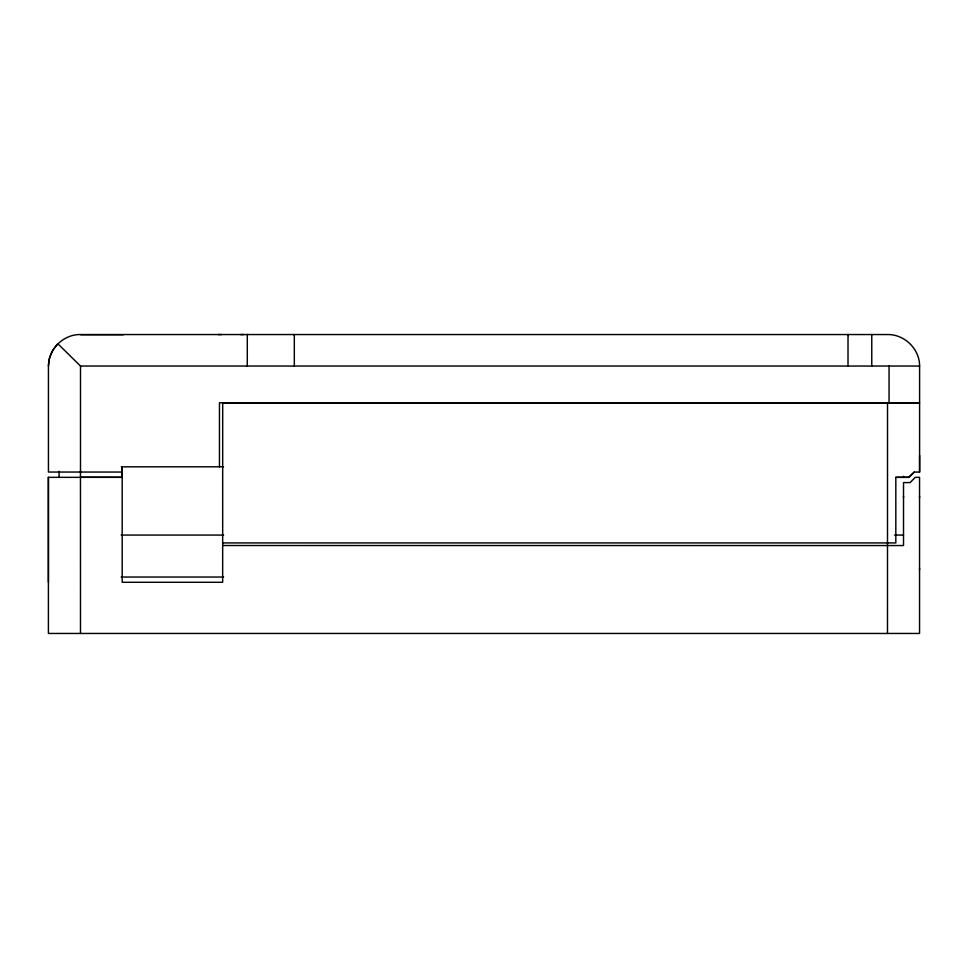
<?xml version="1.0" encoding="UTF-8"?>
<svg xmlns="http://www.w3.org/2000/svg" width="968" height="968" viewBox="0 0 968 968"><rect width="100%" height="100%" fill="white"/><g stroke="black" fill="none" stroke-linecap="round" stroke-linejoin="round"><path stroke-width="1.45" d="M48.412 582.288L48.4 477.26L48.412 633.459L919.552 633.459L919.552 477.333L915.256 477.333L910.162 482.584L903.519 482.584L903.519 545.553L222.664 545.516M59.096 471.247L59.084 477.26M80.489 633.459L80.465 471.247M80.465 477.26L122.174 477.321L122.186 466.818L122.198 582.288L222.664 582.288L222.701 402.809L919.6 402.809L219.458 402.773L219.458 466.794M903.519 497.479L903.519 496.221M919.564 569.692L919.564 568.446M919.564 497.479L919.564 496.221M908.649 477.333L914.252 472.081L919.6 472.081L919.6 455.287M122.198 472.045L48.436 472.045L48.436 366.037C48.412 349.085 63.319 334.396 80.235 334.541L887.523 334.541C904.523 334.275 919.685 348.964 919.6 366.037L919.6 472.081M48.436 366.037L49.562 357.845L52.768 350.234L57.814 343.725L80.501 366.037L919.6 366.037M122.174 477.321L48.412 477.345M903.81 477.345L908.904 477.333L914.252 472.081M248.086 334.553L247.288 334.553L247.288 366.037M218.042 334.553L221.503 334.565M243.863 334.565L240.403 334.565M293.522 334.553L294.32 334.553L294.32 366.037M80.683 334.734L123.372 334.734M121.302 466.83L223.511 466.794M222.701 542.927L895.823 542.927L895.823 477.333L908.904 477.333M121.181 535.062L223.656 535.062M894.468 535.062L903.519 535.062M121.181 577.037L223.656 577.037M895.823 477.333L903.555 477.345L903.555 476.28M889.06 366.037L889.06 402.773M887.523 402.809L887.487 633.459M871.769 334.541L871.769 366.037M848.258 334.541L848.258 335.618M848.016 334.541L848.016 366.037M80.501 366.037L80.501 472.045"/></g></svg>
